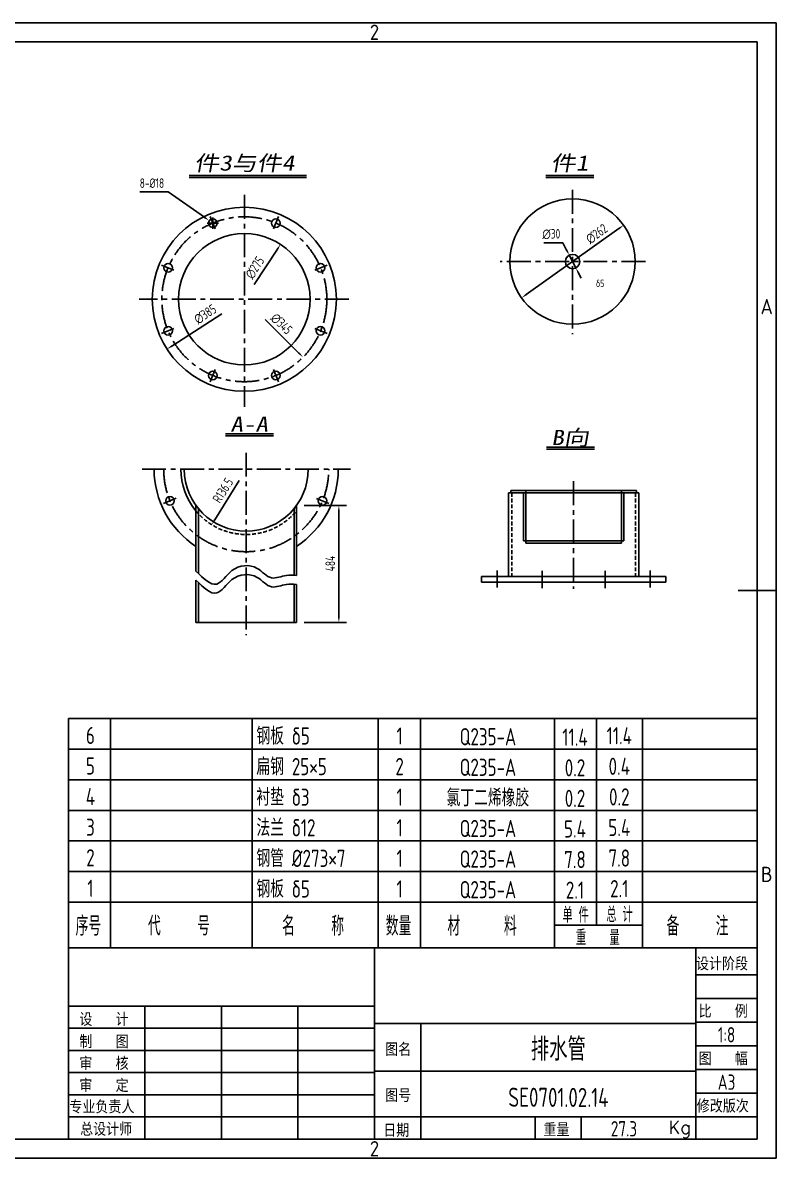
# Model space of a CAD drawing. Header units: millimetres. Extents: x -200 to 3160, y -40 to 2336.
# Drawn here: x 1585 to 3160, y -40 to 2336 of the extents above; entities that cross this region are included whole.
import ezdxf
from ezdxf.enums import TextEntityAlignment as Align

# ---------------------------------------------------------------- set-up
doc = ezdxf.new("R2010")
doc.units = ezdxf.units.MM
doc.header["$LTSCALE"] = 80
doc.linetypes.add('CENTER', pattern=[2, 1.25, -0.25, 0.25, -0.25])
doc.linetypes.add('DASHED', pattern=[0.75, 0.5, -0.25])
doc.layers.get('0').update_dxf_attribs({"color": 2})
for name, color, linetype in [('1轮廓实线层', 2, 'Continuous'), ('2细线层', 3, 'Continuous'), ('3中心线层', 1, 'CENTER'), ('4虚线层', 6, 'DASHED'), ('6文字层', 3, 'Continuous'), ('7标注层', 4, 'Continuous'), ('8符号标注层', 1, 'Continuous'), ('图框层', 7, 'Continuous')]:
    doc.layers.add(name, color=color, linetype=linetype)
doc.styles.add('H', font='txt.shx', dxfattribs={"width": 0.8, "bigfont": 'hzfs.shx'})
doc.styles.add('PC_TEXTSTYLE', font='isocp.shx', dxfattribs={"width": 0.8, "bigfont": 'hzfs.shx'})
doc.styles.add('SYSTEM1', font='SIMKAI.TTF', dxfattribs={"width": 0.75})
doc.dimstyles.new('TH_GBDIM', dxfattribs={"dimscale": 8, "dimtxt": 2.5, "dimasz": 1.5, "dimexe": 2, "dimexo": 2, "dimgap": 1, "dimtad": 1, "dimdec": 1, "dimzin": 12, "dimdsep": 46, "dimtxsty": 'PC_TEXTSTYLE', "dimcen": 1.5, "dimclrd": 4, "dimclre": 4, "dimclrt": 3, "dimadec": 0, "dimazin": 0, "dimtfac": 0.714286, "dimtdec": 1, "dimtmove": 0, "dimatfit": 3, "dimfxl": 0, "dimtzin": 0, "dimlwd": -1, "dimlwe": -1, "dimarcsym": 0})

# ---------------------------------------------------------------- blocks, each defined once
blk = doc.blocks.new('*D12')
at = {"layer": '7标注层', "color": 4, "ltscale": 4}
blk.add_line((2068.5, 1788.6), (2116.9, 1862.2), dxfattribs=at)
blk.add_solid([(2115.2, 1863.3), (2118.6, 1861.1), (2123.5, 1872.2)], dxfattribs=at)
at = {"layer": 'Defpoints', "color": 0, "ltscale": 4}
for p in [(2123.5, 1872.2), (1972.3, 1642.5)]:
    blk.add_point(p, dxfattribs=at)
at = {"layer": '7标注层', "color": 3, "ltscale": 4, "insert": (2069.9, 1823.5), "char_height": 20, "attachment_point": 5, "rotation": 56.6475, "style": 'PC_TEXTSTYLE'}
blk.add_mtext('∅275', dxfattribs=at)
blk = doc.blocks.new('*D13')
at = {"layer": '7标注层', "color": 4, "ltscale": 4}
blk.add_line((2091.1, 1714.7), (2162.1, 1644.6), dxfattribs=at)
blk.add_solid([(2163.5, 1646), (2160.7, 1643.2), (2170.6, 1636.2)], dxfattribs=at)
at = {"layer": 'Defpoints', "color": 0, "ltscale": 4}
for p in [(1925.2, 1878.6), (2170.6, 1636.2)]:
    blk.add_point(p, dxfattribs=at)
at = {"layer": '7标注层', "color": 3, "ltscale": 4, "insert": (2125.6, 1705.9), "char_height": 20, "attachment_point": 5, "rotation": 315.3546, "style": 'PC_TEXTSTYLE'}
blk.add_mtext('∅345', dxfattribs=at)
blk = doc.blocks.new('*D14')
at = {"layer": '7标注层', "color": 4, "ltscale": 4}
blk.add_line((2001.1, 1727.1), (1896.2, 1659.5), dxfattribs=at)
blk.add_solid([(1895.2, 1661.2), (1897.3, 1657.8), (1886.2, 1653)], dxfattribs=at)
at = {"layer": 'Defpoints', "color": 0, "ltscale": 4}
for p in [(2209.7, 1861.7), (1886.2, 1653)]:
    blk.add_point(p, dxfattribs=at)
at = {"layer": '7标注层', "color": 3, "ltscale": 4, "insert": (1966.2, 1726), "char_height": 20, "attachment_point": 5, "rotation": 32.8317, "style": 'PC_TEXTSTYLE'}
blk.add_mtext('∅385', dxfattribs=at)
blk = doc.blocks.new('*D15')
at = {"layer": '7标注层', "color": 4, "ltscale": 4}
for p, q in [((1888.3, 1982.3), (1829.1, 1982.3)), ((1964.7, 1928.8), (1888.3, 1982.3)), ((1981.9, 1904.7), (1981.9, 1928.7)), ((1969.9, 1916.7), (1993.9, 1916.7))]:
    blk.add_line(p, q, dxfattribs=at)
blk.add_solid([(1965.8, 1930.4), (1963.6, 1927.1), (1974.5, 1921.9)], dxfattribs=at)
at = {"layer": 'Defpoints', "color": 0, "ltscale": 4}
for p in [(1974.5, 1921.9), (1989.3, 1911.6)]:
    blk.add_point(p, dxfattribs=at)
at = {"layer": '7标注层', "color": 3, "ltscale": 4, "insert": (1854.7, 2000.3), "char_height": 20, "attachment_point": 5, "style": 'PC_TEXTSTYLE'}
blk.add_mtext('8-%%c18{}{}', dxfattribs=at)
blk = doc.blocks.new('*D50')
at = {"layer": '7标注层', "color": 4, "ltscale": 4}
blk.add_line((2037.1, 1378.1), (1985.9, 1296), dxfattribs=at)
blk.add_solid([(1984.2, 1297.1), (1987.6, 1295), (1979.6, 1285.8)], dxfattribs=at)
at = {"layer": 'Defpoints', "color": 0, "ltscale": 4}
for p in [(2051.8, 1401.7), (1979.6, 1285.8)]:
    blk.add_point(p, dxfattribs=at)
at = {"layer": '7标注层', "color": 3, "ltscale": 4, "insert": (2003, 1357.4), "char_height": 20, "attachment_point": 5, "rotation": 58.0584, "style": 'PC_TEXTSTYLE'}
blk.add_mtext('R136.5', dxfattribs=at)
blk = doc.blocks.new('*D51')
at = {"layer": '7标注层', "color": 4, "ltscale": 4}
for p, q in [((2172.8, 1325.9), (2261.5, 1325.9)), ((2245.5, 1313.9), (2245.5, 1093.2)), ((2172.8, 1081.2), (2261.5, 1081.2))]:
    blk.add_line(p, q, dxfattribs=at)
for points in [[(2243.5, 1313.9), (2247.5, 1313.9), (2245.5, 1325.9)], [(2243.5, 1093.2), (2247.5, 1093.2), (2245.5, 1081.2)]]:
    blk.add_solid(points, dxfattribs=at)
at = {"layer": 'Defpoints', "color": 0, "ltscale": 4}
for p in [(2156.8, 1325.9), (2156.8, 1081.2), (2245.5, 1081.2)]:
    blk.add_point(p, dxfattribs=at)
at = {"layer": '7标注层', "color": 3, "ltscale": 4, "insert": (2227.5, 1204.4), "char_height": 20, "attachment_point": 5, "rotation": 90, "style": 'PC_TEXTSTYLE'}
blk.add_mtext('484{}{}', dxfattribs=at)
blk = doc.blocks.new('*D52')
at = {"layer": '7标注层', "color": 4, "ltscale": 4}
blk.add_line((2637.1, 1767.3), (2831.1, 1905.2), dxfattribs=at)
for points in [[(2829.9, 1906.8), (2832.3, 1903.6), (2840.9, 1912.2)], [(2636, 1768.9), (2638.3, 1765.7), (2627.4, 1760.3)]]:
    blk.add_solid(points, dxfattribs=at)
at = {"layer": 'Defpoints', "color": 0, "ltscale": 4}
for p in [(2840.9, 1912.2), (2627.4, 1760.3)]:
    blk.add_point(p, dxfattribs=at)
at = {"layer": '7标注层', "color": 3, "ltscale": 4, "insert": (2784.6, 1894.2), "char_height": 20, "attachment_point": 5, "rotation": 35.4126, "style": 'PC_TEXTSTYLE'}
blk.add_mtext('∅262', dxfattribs=at)
blk = doc.blocks.new('*D53')
at = {"layer": '7标注层', "color": 4, "ltscale": 4}
for p, q in [((2713.7, 1875.7), (2673.7, 1875.7)), ((2721.7, 1860.2), (2713.7, 1875.7)), ((2741, 1822.9), (2727.2, 1849.6)), ((2746.5, 1812.3), (2752, 1801.6))]:
    blk.add_line(p, q, dxfattribs=at)
for points in [[(2723.5, 1861.1), (2719.9, 1859.3), (2727.2, 1849.6)], [(2748.3, 1813.2), (2744.7, 1811.3), (2741, 1822.9)]]:
    blk.add_solid(points, dxfattribs=at)
at = {"layer": 'Defpoints', "color": 0, "ltscale": 4}
for p in [(2727.2, 1849.6), (2741, 1822.9)]:
    blk.add_point(p, dxfattribs=at)
at = {"layer": '7标注层', "color": 3, "ltscale": 4, "insert": (2689.7, 1893.7), "char_height": 20, "attachment_point": 5, "style": 'PC_TEXTSTYLE'}
blk.add_mtext('∅30', dxfattribs=at)
blk = doc.blocks.new('PC_TITLE_BLOCK')
at = {"layer": '1轮廓实线层'}
for p, q in [((-180, 50), (0, 50)), ((-180, 0), (-180, 50)), ((-180, 50), (0, 50)), ((-16, 0), (-16, 50)), ((0, 0), (0, 50)), ((-180, 0), (0, 0)), ((0, 0), (-180, 0))]:
    blk.add_line(p, q, dxfattribs=at)
at = {"layer": '1轮廓实线层', "linetype": 'Continuous'}
for p, q in [((-180, 50), (0, 50)), ((-100, 0), (-100, 50))]:
    blk.add_line(p, q, dxfattribs=at)
at = {"layer": '2细线层'}
for p, q in [((-15.99, 43.01), (0, 43.01)), ((-15.99, 36.81), (0, 36.81)), ((-180, 34.81), (-100, 34.81)), ((-160, 34.81), (-160, 0.01)), ((-140, 34.81), (-140, 0.01)), ((-120, 34.81), (-120, 0.01)), ((-100, 30.21), (-15.99, 30.21)), ((-87.9, 30.21), (-87.9, 5.82)), ((-15.99, 30.61), (0, 30.61)), ((-180, 29.01), (-100, 29.01)), ((-15.99, 24.41), (0, 24.41)), ((-180, 23.21), (-100, 23.21)), ((-15.99, 18.21), (0, 18.21)), ((-180, 17.41), (-100, 17.41)), ((-100, 17.81), (-15.99, 17.81)), ((-15.99, 12.01), (0, 12.01)), ((-180, 11.61), (-100, 11.61)), ((-180, 5.81), (-100, 5.81)), ((-100, 5.81), (-15.99, 5.81)), ((-87.9, 0), (-87.9, 5.81)), ((-58, 0), (-58, 5.81)), ((-46, 0), (-46, 5.81)), ((-15.99, 5.81), (0, 5.81))]:
    blk.add_line(p, q, dxfattribs=at)
at = {"layer": '6文字层', "style": 'H'}
for s, p in [('设计阶段', (-15.99, 44.15)), ('设  计', (-177.13, 29.59)), ('比  例', (-15.3, 31.75)), ('制  图', (-177.13, 23.79)), ('图名', (-97.22, 21.72)), ('审  核', (-177.13, 18.08)), ('图  幅', (-15.3, 19.35)), ('审  定', (-177.13, 12.31)), ('图号', (-97.22, 9.72)), ('专业负责人', (-179.74, 6.72)), ('修改版次', (-15.78, 6.95)), ('总设计师', (-176.93, 0.88)), ('日期', (-97.7, 0.57)), ('重量', (-55.85, 0.75)), ('Kg', (-23.14, 1.4))]:
    blk.add_text(s, height=3.4, dxfattribs=at).set_placement(p)
at = {"layer": '6文字层', "style": 'PC_TEXTSTYLE'}
for tag, height, width, p, p2 in [('设计阶段', 4, 0.91268, (-15.99, 37.62), (0, 37.62)), ('比例', 4, 1.868821, (-15.99, 25.3), (0, 25.3)), ('图名', 6, 5.338154, (-85.9, 20.53), (-17.99, 20.53)), ('图幅', 4, 1.844862, (-15.99, 12.91), (0, 12.91)), ('修改版次', 4, 0.903133, (-15.99, 0.84), (0, 0.84))]:
    blk.add_attdef(tag, text='', height=height, dxfattribs=dict(at, width=width)).set_placement(p, p2, align=Align.FIT)
for tag, height, rotation, width, p, p2 in [('图样代号', 5, 359.8289, 3.087805, (-85.9, 8.53), (-18, 8.33)), ('日期', 4, 1.0226, 2.414341, (-84.09, 0.4), (-63.08, 0.78)), ('重量', 4, 360, 2.392405, (-45.31, 0.72), (-24.31, 0.72))]:
    blk.add_attdef(tag, text='', height=height, rotation=rotation, dxfattribs=dict(at, width=width)).set_placement(p, p2, align=Align.FIT)
blk = doc.blocks.new('PC_MXBTITLERECORD')
at = {"layer": '1轮廓实线层'}
for p, q in [((-180, 0), (-180, 12)), ((0, 0), (0, 12))]:
    blk.add_line(p, q, dxfattribs=at)
at = {"layer": '2细线层'}
for p, q in [((-169, 12), (-169, 0)), ((-132, 12), (-132, 0)), ((-99, 12), (-99, 0)), ((-88, 12), (-88, 0)), ((-53, 12), (-53, 0)), ((-42, 12), (-42, 6)), ((-30, 12), (-30, 0)), ((-30, 6), (-53, 6))]:
    blk.add_line(p, q, dxfattribs=at)
at = {"style": 'PC_TEXTSTYLE', "flags": 1}
blk.add_attdef('Fo oFShowMe', (-53, 6), '', height=0.00000005, dxfattribs=at)
at = {"layer": '6文字层', "style": 'PC_TEXTSTYLE', "width": 0.667}
for s, height, p in [('单 件', 4, (-47.45, 8.84)), ('总 计', 4, (-35.96, 8.94)), ('序号', 5, (-174.77, 6)), ('代     号', 5, (-151.09, 6)), ('名     称', 5, (-116.06, 6)), ('数量', 5, (-93.71, 6)), ('材      料', 5, (-71.89, 6)), ('备     注', 5, (-15.57, 6)), ('重    量', 4, (-41.65, 2.94))]:
    blk.add_text(s, height=height, dxfattribs=at).set_placement(p, align=Align.MIDDLE)
blk = doc.blocks.new('PC_MXB_BLOCK')
at = {"layer": '1轮廓实线层'}
for p, q in [((-180, 8), (-180, 0)), ((0, 8), (0, 0))]:
    blk.add_line(p, q, dxfattribs=at)
at = {"layer": '2细线层'}
for p, q in [((-180, 8), (0, 8)), ((-169, 8), (-169, 0)), ((-132, 8), (-132, 0)), ((-99, 8), (-99, 0)), ((-88, 8), (-88, 0)), ((-53, 8), (-53, 0)), ((-42, 8), (-42, 0)), ((-30, 8), (-30, 0)), ((-180, 0), (0, 0))]:
    blk.add_line(p, q, dxfattribs=at)
at = {"layer": '6文字层', "style": 'PC_TEXTSTYLE'}
for tag, width, p, p2 in [('序号', 0.769182, (-178.38, 1.35), (-170.09, 1.35)), ('代号', 3.14773, (-168.05, 1.35), (-134.11, 1.35)), ('名称', 2.802424, (-130.87, 1.2), (-100.28, 1.2)), ('数量', 0.817449, (-97.88, 1.2), (-89, 1.2)), ('材料', 2.943328, (-86.43, 1.01), (-54.3, 1.01)), ('总重', 0.958888, (-41.2, 1.27), (-30.86, 1.27)), ('备注', 2.494074, (-28.61, 1.02), (-1.16, 1.02)), ('单重', 0.854038, (-52.21, 0.89), (-43, 0.89))]:
    blk.add_attdef(tag, text='', height=4.5, dxfattribs=dict(at, width=width)).set_placement(p, p2, align=Align.FIT)

msp = doc.modelspace()

# ---------------------------------------------------------------- linework, layer by layer
at = {"layer": '1轮廓实线层', "ltscale": 4}
for p, q in [((2867.9, 1357.24), (2604.9, 1357.24)), ((2604.9, 1357.24), (2604.9, 1352.24)), ((2636.4, 1357.24), (2636.4, 1247.24)), ((2836.4, 1357.24), (2836.4, 1247.24)), ((2867.9, 1357.24), (2867.9, 1352.24)), ((2872.9, 1352.24), (2599.9, 1352.24)), ((2599.9, 1352.24), (2599.9, 1177.24)), ((2631.4, 1352.24), (2631.4, 1252.24)), ((2841.4, 1352.24), (2841.4, 1252.24)), ((2872.9, 1352.24), (2872.9, 1177.24)), ((1946.79, 1325.87), (1946.79, 1188.25)), ((1946.79, 1325.87), (1951.79, 1319.38)), ((1951.79, 1319.38), (1951.79, 1183.36)), ((2156.79, 1325.87), (2151.79, 1319.38)), ((2151.79, 1319.38), (2151.79, 1180.05)), ((2156.79, 1325.87), (2156.79, 1179.68)), ((2841.4, 1252.24), (2631.4, 1252.24)), ((2836.4, 1247.24), (2636.4, 1247.24)), ((1946.79, 1169.44), (1946.79, 1081.18)), ((1951.79, 1164.55), (1951.79, 1081.18)), ((2543.9, 1177.24), (2543.9, 1165.24)), ((2928.9, 1177.24), (2543.9, 1177.24)), ((2928.9, 1165.24), (2543.9, 1165.24)), ((2928.9, 1177.24), (2928.9, 1165.24)), ((2151.79, 1161.24), (2151.79, 1081.18)), ((2156.79, 1160.87), (2156.79, 1081.18)), ((3160, 1148), (3080, 1148)), ((1946.79, 1081.18), (2156.79, 1081.18))]:
    msp.add_line(p, q, dxfattribs=at)
for centre, radius in [((2047.92, 1757.37), 192.5), ((1981.9, 1916.74), 9), ((2113.93, 1916.74), 9), ((2047.92, 1757.37), 137.5), ((1888.55, 1823.38), 9), ((2207.28, 1823.38), 9), ((1888.55, 1691.36), 9), ((2207.28, 1691.36), 9), ((1981.9, 1598), 9), ((2113.93, 1598), 9), ((1892.42, 1335.65), 9), ((2211.16, 1335.65), 9)]:
    msp.add_circle(centre, radius, dxfattribs=at)
for centre, radius, start, end in [((2734.12, 1836.25), 131, 0, 180), ((2734.12, 1836.25), 131, 180, 360), ((2734.12, 1836.25), 15, 360, 180), ((2734.12, 1836.25), 15, 180, 0), ((2051.79, 1401.66), 192.5, 180, 236.94427), ((2051.79, 1401.66), 136.5, 180, 219.71514), ((2051.79, 1401.66), 129.5, 180, 0), ((2051.79, 1401.66), 192.5, 303.05573, 0)]:
    msp.add_arc(centre, radius, start, end, dxfattribs=at)
at = {"layer": '2细线层', "ltscale": 4}
for p, q in [((3160, 2336), (-200, 2336)), ((3160, 2336), (3160, -40)), ((3160, 1148), (3120, 1148)), ((-200, -40), (3160, -40)), ((3160, -40), (3120, -40))]:
    msp.add_line(p, q, dxfattribs=at)
at = {"layer": '3中心线层', "ltscale": 0.5}
for p, q in [((2047.92, 1975.52), (2047.92, 1532.42)), ((2734.12, 1986.38), (2734.12, 1684.06)), ((2886.75, 1836.25), (2582.89, 1836.25)), ((2266.19, 1757.37), (1827.65, 1757.37)), ((2051.79, 1436.32), (2051.79, 1054.31)), ((1833.93, 1401.66), (2269.82, 1401.66)), ((2736.4, 1376.43), (2736.4, 1151.75))]:
    msp.add_line(p, q, dxfattribs=at)
at = {"layer": '3中心线层', "ltscale": 4}
for p, q in [((1986.96, 1904.53), (1976.27, 1930.35)), ((2108.87, 1904.53), (2119.56, 1930.35)), ((1900.76, 1818.32), (1874.94, 1829.02)), ((2195.07, 1818.32), (2220.89, 1829.02)), ((1900.76, 1696.41), (1874.94, 1685.72)), ((2195.07, 1696.41), (2220.89, 1685.72)), ((1986.96, 1610.21), (1976.27, 1584.39)), ((2108.87, 1610.21), (2119.56, 1584.39)), ((1905.15, 1340.92), (1878.81, 1330.01)), ((2198.94, 1340.71), (2224.76, 1330.01)), ((2576.59, 1190.18), (2576.59, 1154.46)), ((2670.39, 1189.33), (2670.39, 1152.76)), ((2802.41, 1189.33), (2802.41, 1152.76)), ((2896.21, 1190.18), (2896.21, 1154.46))]:
    msp.add_line(p, q, dxfattribs=at)
at = {"layer": '3中心线层', "ltscale": 0.5}
msp.add_circle((2047.92, 1757.37), 172.5, dxfattribs=at)
msp.add_arc((2051.79, 1401.66), 172.5, 180, 0, dxfattribs=at)
at = {"layer": '4虚线层', "ltscale": 0.2}
for p, q in [((2606.9, 1352.24), (2606.9, 1177.24)), ((2865.9, 1352.24), (2865.9, 1177.24))]:
    msp.add_line(p, q, dxfattribs=at)
msp.add_arc((2051.79, 1401.66), 136.5, 219.71514, 320.28486, dxfattribs=at)
at = {"layer": '6文字层', "ltscale": 4}
for p, q in [((1932.81, 2016.52), (2177.77, 2016.52)), ((1932.81, 2012.27), (2177.77, 2012.27)), ((2678.29, 2016.52), (2778.87, 2016.52)), ((2678.29, 2012.27), (2778.87, 2012.27)), ((2008.47, 1475.99), (2109.06, 1475.99)), ((2008.47, 1471.73), (2109.06, 1471.73)), ((2679.4, 1448.11), (2779.98, 1448.11)), ((2679.4, 1443.86), (2779.98, 1443.86))]:
    msp.add_line(p, q, dxfattribs=at)
at = {"layer": '8符号标注层', "ltscale": 4}
for points in [[(1946.79, 1188.25), (1990.18, 1161.6), (2021.89, 1189.66), (2074.7, 1194.34), (2104.78, 1174.48), (2135.9, 1179.68), (2156.79, 1179.68)], [(1946.79, 1169.44), (1990.18, 1142.78), (2021.89, 1170.85), (2074.7, 1175.53), (2104.78, 1155.66), (2135.9, 1160.87), (2156.79, 1160.87)]]:
    msp.add_spline(points, degree=3, dxfattribs=at)
at = {"layer": '图框层', "ltscale": 4}
for p, q in [((3120, 2296), (0, 2296)), ((3120, 2296), (3120, 0)), ((0, 0), (3120, 0))]:
    msp.add_line(p, q, dxfattribs=at)

# ---------------------------------------------------------------- block references
at = {"layer": '图框层'}
ref = msp.add_blockref('PC_MXB_BLOCK', (3120, 816), dxfattribs=dict(at, xscale=8, yscale=8, zscale=8))
ref.add_attrib('材料', 'Q235-A', dxfattribs={"layer": '6文字层', "height": 36, "style": 'PC_TEXTSTYLE', "width": 0.8}).set_placement((2557.05, 824.08), align=Align.CENTER)
ref.add_attrib('序号', '6', dxfattribs={"layer": '6文字层', "height": 36, "style": 'PC_TEXTSTYLE', "width": 0.8}).set_placement((1726.12, 826.79), align=Align.CENTER)
ref.add_attrib('名称', '钢板 δ5', (2073.07, 825.56), dxfattribs={"layer": '6文字层', "height": 36, "style": 'PC_TEXTSTYLE', "width": 0.8})
ref.add_attrib('数量', '1', dxfattribs={"layer": '6文字层', "height": 36, "style": 'PC_TEXTSTYLE', "width": 0.8}).set_placement((2372.48, 825.56), align=Align.CENTER)
ref.add_attrib('单重', '11.4', dxfattribs={"layer": '6文字层', "height": 36, "style": 'PC_TEXTSTYLE', "width": 0.8}).set_placement((2739.17, 823.1), align=Align.CENTER)
ref.add_attrib('总重', '11.4', dxfattribs={"layer": '6文字层', "height": 36, "style": 'PC_TEXTSTYLE', "width": 0.8}).set_placement((2831.79, 826.12), align=Align.CENTER)
ref = msp.add_blockref('PC_MXB_BLOCK', (3120, 752), dxfattribs=dict(at, xscale=8, yscale=8, zscale=8))
ref.add_attrib('材料', 'Q235-A', dxfattribs={"layer": '6文字层', "height": 36, "style": 'PC_TEXTSTYLE', "width": 0.8}).set_placement((2557.05, 760.08), align=Align.CENTER)
ref.add_attrib('序号', '5', dxfattribs={"layer": '6文字层', "height": 36, "style": 'PC_TEXTSTYLE', "width": 0.8}).set_placement((1726.12, 762.79), align=Align.CENTER)
ref.add_attrib('名称', '扁钢 25×5', (2073.07, 761.56), dxfattribs={"layer": '6文字层', "height": 36, "style": 'PC_TEXTSTYLE', "width": 0.8})
ref.add_attrib('数量', '2', dxfattribs={"layer": '6文字层', "height": 36, "style": 'PC_TEXTSTYLE', "width": 0.8}).set_placement((2372.48, 761.56), align=Align.CENTER)
ref.add_attrib('单重', '0.2', dxfattribs={"layer": '6文字层', "height": 36, "style": 'PC_TEXTSTYLE', "width": 0.8}).set_placement((2739.17, 759.1), align=Align.CENTER)
ref.add_attrib('总重', '0.4', dxfattribs={"layer": '6文字层', "height": 36, "style": 'PC_TEXTSTYLE', "width": 0.8}).set_placement((2831.79, 762.12), align=Align.CENTER)
ref = msp.add_blockref('PC_MXB_BLOCK', (3120, 688), dxfattribs=dict(at, xscale=8, yscale=8, zscale=8))
ref.add_attrib('材料', '氯丁二烯橡胶', dxfattribs={"layer": '6文字层', "height": 36, "style": 'PC_TEXTSTYLE', "width": 0.8}).set_placement((2557.05, 696.08), align=Align.CENTER)
ref.add_attrib('序号', '4', dxfattribs={"layer": '6文字层', "height": 36, "style": 'PC_TEXTSTYLE', "width": 0.8}).set_placement((1726.12, 698.79), align=Align.CENTER)
ref.add_attrib('名称', '衬垫 δ3', (2073.07, 697.56), dxfattribs={"layer": '6文字层', "height": 36, "style": 'PC_TEXTSTYLE', "width": 0.8})
ref.add_attrib('数量', '1', dxfattribs={"layer": '6文字层', "height": 36, "style": 'PC_TEXTSTYLE', "width": 0.8}).set_placement((2372.48, 697.56), align=Align.CENTER)
ref.add_attrib('单重', '0.2', dxfattribs={"layer": '6文字层', "height": 36, "style": 'PC_TEXTSTYLE', "width": 0.8}).set_placement((2739.17, 695.1), align=Align.CENTER)
ref.add_attrib('总重', '0.2', dxfattribs={"layer": '6文字层', "height": 36, "style": 'PC_TEXTSTYLE', "width": 0.8}).set_placement((2831.79, 698.12), align=Align.CENTER)
ref = msp.add_blockref('PC_MXB_BLOCK', (3120, 624), dxfattribs=dict(at, xscale=8, yscale=8, zscale=8))
ref.add_attrib('材料', 'Q235-A', dxfattribs={"layer": '6文字层', "height": 36, "style": 'PC_TEXTSTYLE', "width": 0.8}).set_placement((2557.05, 632.08), align=Align.CENTER)
ref.add_attrib('序号', '3', dxfattribs={"layer": '6文字层', "height": 36, "style": 'PC_TEXTSTYLE', "width": 0.8}).set_placement((1726.12, 634.79), align=Align.CENTER)
ref.add_attrib('名称', '法兰 δ12', (2073.07, 633.56), dxfattribs={"layer": '6文字层', "height": 36, "style": 'PC_TEXTSTYLE', "width": 0.8})
ref.add_attrib('数量', '1', dxfattribs={"layer": '6文字层', "height": 36, "style": 'PC_TEXTSTYLE', "width": 0.8}).set_placement((2372.48, 633.56), align=Align.CENTER)
ref.add_attrib('单重', '5.4', dxfattribs={"layer": '6文字层', "height": 36, "style": 'PC_TEXTSTYLE', "width": 0.8}).set_placement((2739.17, 631.1), align=Align.CENTER)
ref.add_attrib('总重', '5.4', dxfattribs={"layer": '6文字层', "height": 36, "style": 'PC_TEXTSTYLE', "width": 0.8}).set_placement((2831.79, 634.12), align=Align.CENTER)
ref = msp.add_blockref('PC_MXB_BLOCK', (3120, 560), dxfattribs=dict(at, xscale=8, yscale=8, zscale=8))
ref.add_attrib('材料', 'Q235-A', dxfattribs={"layer": '6文字层', "height": 36, "style": 'PC_TEXTSTYLE', "width": 0.8}).set_placement((2557.05, 568.08), align=Align.CENTER)
ref.add_attrib('序号', '2', dxfattribs={"layer": '6文字层', "height": 36, "style": 'PC_TEXTSTYLE', "width": 0.8}).set_placement((1726.12, 570.79), align=Align.CENTER)
ref.add_attrib('名称', '钢管 %%c273×7', (2073.07, 569.56), dxfattribs={"layer": '6文字层', "height": 36, "style": 'PC_TEXTSTYLE', "width": 0.8})
ref.add_attrib('数量', '1', dxfattribs={"layer": '6文字层', "height": 36, "style": 'PC_TEXTSTYLE', "width": 0.8}).set_placement((2372.48, 569.56), align=Align.CENTER)
ref.add_attrib('单重', '7.8', dxfattribs={"layer": '6文字层', "height": 36, "style": 'PC_TEXTSTYLE', "width": 0.8}).set_placement((2739.17, 567.1), align=Align.CENTER)
ref.add_attrib('总重', '7.8', dxfattribs={"layer": '6文字层', "height": 36, "style": 'PC_TEXTSTYLE', "width": 0.8}).set_placement((2831.79, 570.12), align=Align.CENTER)
ref = msp.add_blockref('PC_MXB_BLOCK', (3120, 496), dxfattribs=dict(at, xscale=8, yscale=8, zscale=8))
ref.add_attrib('材料', 'Q235-A', dxfattribs={"layer": '6文字层', "height": 36, "style": 'PC_TEXTSTYLE', "width": 0.8}).set_placement((2557.05, 504.08), align=Align.CENTER)
ref.add_attrib('序号', '1', dxfattribs={"layer": '6文字层', "height": 36, "style": 'PC_TEXTSTYLE', "width": 0.8}).set_placement((1726.12, 506.79), align=Align.CENTER)
ref.add_attrib('名称', '钢板 δ5', (2073.07, 505.56), dxfattribs={"layer": '6文字层', "height": 36, "style": 'PC_TEXTSTYLE', "width": 0.8})
ref.add_attrib('数量', '1', dxfattribs={"layer": '6文字层', "height": 36, "style": 'PC_TEXTSTYLE', "width": 0.8}).set_placement((2372.48, 505.56), align=Align.CENTER)
ref.add_attrib('单重', '2.1', dxfattribs={"layer": '6文字层', "height": 36, "style": 'PC_TEXTSTYLE', "width": 0.8}).set_placement((2739.17, 503.1), align=Align.CENTER)
ref.add_attrib('总重', '2.1', dxfattribs={"layer": '6文字层', "height": 36, "style": 'PC_TEXTSTYLE', "width": 0.8}).set_placement((2831.79, 506.12), align=Align.CENTER)
at = {"layer": '图框层', "ltscale": 4, "xscale": 8, "yscale": 8, "zscale": 8}
msp.add_blockref('PC_MXBTITLERECORD', (3120, 400), dxfattribs=at)
at = {"layer": '图框层'}
ref = msp.add_blockref('PC_TITLE_BLOCK', (3120, 0), dxfattribs=dict(at, xscale=8, yscale=8, zscale=8))
ref.add_attrib('图样代号', 'SE0701.02.14', dxfattribs={"layer": '6文字层', "height": 40, "rotation": 359.8289, "style": 'PC_TEXTSTYLE', "width": 0.8}).set_placement((2704.4, 67.47), align=Align.CENTER)
ref.add_attrib('比例', '1:8', dxfattribs={"layer": '6文字层', "height": 32, "style": 'PC_TEXTSTYLE', "width": 0.8}).set_placement((3056.04, 202.43), align=Align.CENTER)
ref.add_attrib('图幅', 'A3', dxfattribs={"layer": '6文字层', "height": 32, "style": 'PC_TEXTSTYLE', "width": 0.8}).set_placement((3056.04, 103.29), align=Align.CENTER)
ref.add_attrib('图名', '排水管', dxfattribs={"layer": '6文字层', "height": 48, "style": 'PC_TEXTSTYLE', "width": 0.8}).set_placement((2704.44, 164.27), align=Align.CENTER)
ref.add_attrib('重量', '27.3', dxfattribs={"layer": '6文字层', "height": 32, "rotation": 360, "style": 'PC_TEXTSTYLE', "width": 0.8}).set_placement((2841.54, 5.79), align=Align.CENTER)

# ---------------------------------------------------------------- texts
at = {"layer": '6文字层', "style": 'PC_TEXTSTYLE'}
for s, p in [('2', (2320, 2316)), ('A', (3140, 1742)), ('B', (3140, 554)), ('2', (2320, -20))]:
    msp.add_text(s, height=32, dxfattribs=at).set_placement(p, align=Align.MIDDLE)
at = {"layer": '6文字层', "ltscale": 4, "style": 'SYSTEM1', "oblique": 10, "width": 1.2}
for s, p in [('件3与件4  ', (1943.07, 2026.47)), ('件1 ', (2688.55, 2026.47)), ('A-A  ', (2018.74, 1480.04)), ('B向  ', (2689.66, 1452.16))]:
    msp.add_text(s, height=32, dxfattribs=at).set_placement(p)
at = {"layer": '6文字层', "ltscale": 4, "style": 'PC_TEXTSTYLE', "width": 0.8}
msp.add_text('δ5', height=15, dxfattribs=at).set_placement((2782.95, 1783.08))

# ---------------------------------------------------------------- dimensions: what is measured, and where the dimension line sits
at = {"layer": '7标注层', "ltscale": 4}
dim = msp.add_diameter_dim_2p(p1=(1989.28, 1911.58), p2=(1974.53, 1921.9), text='8-%%c18{}{}', dimstyle='TH_GBDIM', override={"dimtih": 1, "dimtoh": 1, "dimtofl": 0, "dimatfit": 0}, dxfattribs=at)
dim.commit()
dim.dimension.update_dxf_attribs({"geometry": '*D15', "text_midpoint": (1854.66, 1982.3), "dimtype": 163})
for p1, p2, override, picture, middle in [((2627.36, 1760.34), (2840.89, 1912.16), {"dimgap": 1, "dimtad": 1, "dimtih": 0, "dimtoh": 1, "dimdec": 1, "dimlfac": 1, "dimse1": 0, "dimse2": 0, "dimsd1": 0, "dimsd2": 0, "dimtix": 0, "dimtofl": 1, "dimatfit": 0}, '*D52', (2795.05, 1879.57)), ((2741.01, 1822.92), (2727.23, 1849.57), {"dimgap": 1, "dimtad": 1, "dimtih": 0, "dimtoh": 1, "dimdec": 1, "dimlfac": 1, "dimse1": 0, "dimse2": 0, "dimsd1": 0, "dimsd2": 0, "dimtix": 0, "dimtofl": 1, "dimatfit": 0}, '*D53', (2689.7, 1875.74)), ((1925.19, 1878.59), (2170.64, 1636.15), {"dimtofl": 0}, '*D13', (2112.97, 1693.11)), ((2209.67, 1861.74), (1886.16, 1653), {"dimtofl": 0}, '*D14', (1975.91, 1710.91)), ((1972.32, 1642.51), (2123.51, 1872.22), {"dimtofl": 0}, '*D12', (2084.94, 1813.62))]:
    dim = msp.add_diameter_dim_2p(p1=p1, p2=p2, dimstyle='TH_GBDIM', override=override, dxfattribs=at)
    dim.commit()
    dim.dimension.update_dxf_attribs({"geometry": picture, "text_midpoint": middle, "dimtype": 163})
dim = msp.add_radius_dim(center=(2051.79, 1401.66), mpoint=(1979.57, 1285.83), dimstyle='TH_GBDIM', override={"dimtofl": 0}, dxfattribs=at)
dim.commit()
dim.dimension.update_dxf_attribs({"geometry": '*D50', "text_midpoint": (2018.27, 1347.9), "dimtype": 164})
dim = msp.add_linear_dim(base=(2245.51, 1081.18), p1=(2156.79, 1325.87), p2=(2156.79, 1081.18), angle=90, text='484{}{}', dimstyle='TH_GBDIM', override={"dimgap": 1, "dimtad": 1, "dimdec": 1, "dimlfac": 1, "dimse1": 0, "dimse2": 0, "dimsd1": 0, "dimsd2": 0}, dxfattribs=at)
dim.commit()
dim.dimension.update_dxf_attribs({"geometry": '*D51', "text_midpoint": (2245.51, 1204.4), "dimtype": 160})

doc.saveas('drawing.dxf')
